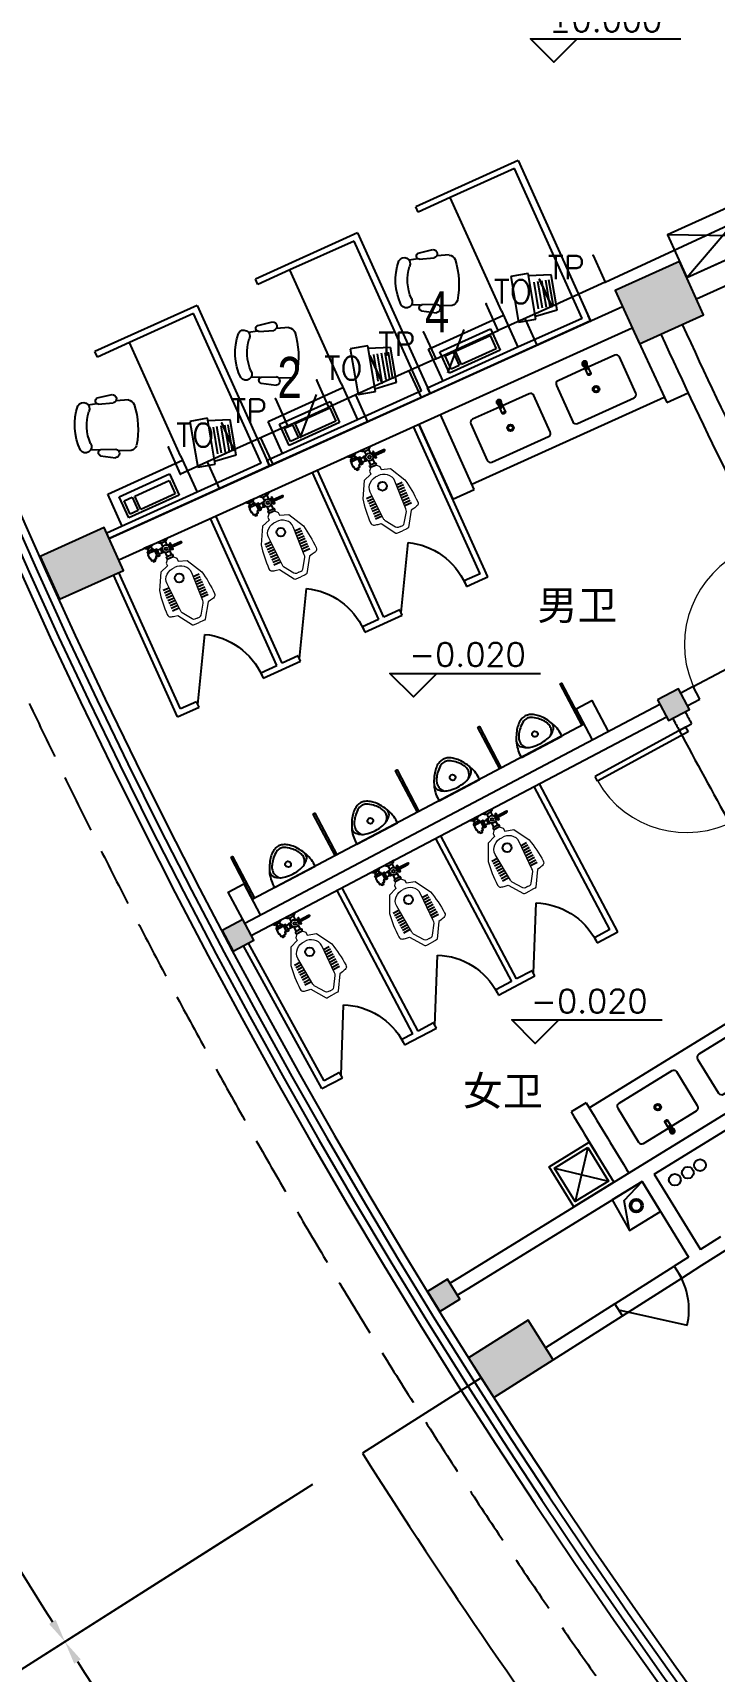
# Model space of a CAD drawing. Extents: x 13680 to 1640314, y -473492 to 65390.
# Drawn here: x 1301130 to 1306937, y -333585 to -319625 of the extents above; entities that cross this region are included whole.
import ezdxf
from ezdxf.enums import TextEntityAlignment as Align

# ---------------------------------------------------------------- set-up
doc = ezdxf.new("R2010")
doc.units = 0
doc.header["$LTSCALE"] = 1000
doc.header["$MEASUREMENT"] = 0
doc.linetypes.add('DASH', pattern=[0.35, 0.25, -0.1])
for name, color, linetype, lineweight in [('04071 FF-TXT', 3, 'Continuous', 25), ('74071 FF-SAN', 4, 'Continuous', 20), ('ACS_DLJ_QYG', 6, 'Continuous', 50)]:
    doc.layers.add(name, color=color, linetype=linetype, lineweight=lineweight)
for name, color, linetype in [('ACS-建筑底图', 1, 'Continuous'), ('AXIS', 1, 'Continuous'), ('COLUMN', 255, 'Continuous'), ('DIM-照明', 3, 'Continuous'), ('door', 2, 'Continuous'), ('EQUIP-通讯', 6, 'Continuous'), ('PUB_HATCH', 8, 'Continuous'), ('VPIPE-废水', 31, 'DASH'), ('VPIPE-污水', 2, 'DASH'), ('VPIPE-通气', 3, 'Continuous'), ('WALL', 255, 'Continuous'), ('WINDOW', 2, 'Continuous'), ('WIRE-照明', 120, 'Continuous'), ('卫生间洁具', 8, 'Continuous'), ('室外建筑', 8, 'Continuous'), ('装修家具', 8, 'Continuous')]:
    doc.layers.add(name, color=color, linetype=linetype)
doc.styles.add('_TCH_DIM_T3', font='SIMPLEX', dxfattribs={"width": 0.705882, "bigfont": 'GBCBIG'})
doc.styles.add('_TEL_DIM', font='SIMPLEX', dxfattribs={"width": 0.8, "height": 3.5, "bigfont": 'HZTXT'})
doc.styles.add('IN-C', font='')
doc.styles.add('IN-E', font='simplex.shx')
doc.styles.get("Standard").update_dxf_attribs({"font": 'haiwenrs.shx', "bigfont": 'hztxt.shx'})
doc.styles.get('IN-C').set_extended_font_data('SimSun')
doc.dimstyles.new('_TCH_ARROW&&100', dxfattribs={"dimtxt": 297.5, "dimasz": 200, "dimexe": 250, "dimexo": 300, "dimgap": 126.25, "dimtad": 1, "dimdec": 0, "dimzin": 0, "dimdsep": 46, "dimtxsty": '_TCH_DIM_T3', "dimcen": 0.09, "dimclrt": 7, "dimazin": 2, "dimtfac": 1, "dimtdec": 0, "dimtix": 1, "dimtmove": 2, "dimatfit": 3, "dimfxl": 1, "dimtolj": 1, "dimtzin": 0, "dimarcsym": 0})

# ---------------------------------------------------------------- blocks, each defined once
blk = doc.blocks.new('$DorLib2D$00000228')
at = {"color": 0}
blk.add_line((0.5, 0), (0, 0.866), dxfattribs=at)
blk.add_arc((0.5, 0), 1, 120, 180, dxfattribs=at)
blk = doc.blocks.new('A$C59BC2475')
at = {"layer": '卫生间洁具', "color": 8}
for p, q in [((15, 226), (50, 150)), ((42, 238), (76, 162))]:
    blk.add_line(p, q, dxfattribs=at)
for radius in [28.6, 19]:
    blk.add_circle((120, 29), radius, dxfattribs=at)
for centre, radius, start, end in [((22, 247), 21.9, 303.7888, 284.8126), ((22, 247), 11.7, 310.7142, 277.8871), ((22, 247), 10.2, 312.6958, 275.9055), ((23, 245), 2.73, 24.3007, 204.3007), ((298, 344), 295, 199.8088, 208.7925), ((-234, 104), 295, 19.8088, 28.7925), ((42, 203), 2.73, 204.3007, 24.3007)]:
    blk.add_arc(centre, radius, start, end, dxfattribs=at)
at = {"layer": '卫生间洁具', "color": 8, "extrusion": (-1.1128e-26, -1.18513e-26, -1)}
for centre in [(59, 165), (59, 164), (63, 156)]:
    blk.add_ellipse(centre, major_axis=(-13.3, -6), ratio=0.448066, start_param=3.141593, end_param=6.283185, dxfattribs=at)
blk = doc.blocks.new('A$C3ECB1412')
at = {"layer": '装修家具', "color": 8}
for p, q in [((0, 1500), (0, 0)), ((0, 1500), (0, 0)), ((1500, 1500), (0, 1500)), ((0, 1500), (50, 1500)), ((50, 1444), (50, 844)), ((50, 1444), (1450, 1444)), ((1450, 1444), (1450, 844)), ((1500, 1500), (1500, 544)), ((201, 1278), (496, 1355)), ((201, 1278), (227, 1087)), ((244, 1263), (466, 1322)), ((250, 1237), (473, 1295)), ((259, 1205), (482, 1263)), ((496, 1355), (567, 1176)), ((205, 1083), (588, 1184)), ((268, 1171), (491, 1229)), ((276, 1140), (499, 1199)), ((588, 1184), (626, 1037)), ((243, 937), (205, 1083)), ((626, 1037), (243, 937)), ((50, 844), (50, 0)), ((50, 844), (50, 0)), ((390, 844), (50, 844)), ((350, 144), (350, 844)), ((390, 844), (1450, 844)), ((1450, 844), (1450, 544)), ((90, 695), (90, 223)), ((289, 695), (90, 695)), ((115, 670), (115, 347)), ((239, 670), (115, 670)), ((239, 347), (239, 670)), ((289, 223), (289, 695)), ((1008, 635), (1043, 536)), ((605, 480), (646, 383)), ((1081, 386), (1038, 507)), ((1132, 400), (1108, 527)), ((1450, 544), (1500, 544)), ((115, 347), (239, 347)), ((239, 323), (115, 323)), ((115, 323), (115, 248)), ((239, 248), (239, 323)), ((671, 223), (604, 333)), ((719, 246), (669, 365)), ((1088, 377), (1108, 304)), ((50, 144), (350, 144)), ((90, 223), (289, 223)), ((115, 248), (239, 248)), ((719, 236), (753, 168)), ((0, 0), (50, 0))]:
    blk.add_line(p, q, dxfattribs=at)
for centre, radius, start, end in [((1036, -39), 708, 96.8246, 125.3087), ((950, 594), 70.3, 35.575, 88.634), ((675, 488), 70.3, 133.4994, 186.5584), ((1074, 512), 36.8, 24.5799, 187.0599), ((639, 344), 36.8, 35.0735, 197.5535), ((797, 582), 394, 270.7801, 311.3533), ((1098, 254), 51.9, 322.3317, 140.7492), ((1104, 401), 27.9, 213.3494, 358.8432), ((691, 242), 27.9, 223.2902, 8.784), ((795, 137), 51.9, 81.3842, 259.8017), ((800, 575), 489, 268.3277, 313.8056)]:
    blk.add_arc(centre, radius, start, end, dxfattribs=at)
blk = doc.blocks.new('A$C03587EE0')
at = {"layer": '装修家具', "color": 8}
for p, q in [((452, 493), (71, 487)), ((478, 538), (131, 533)), ((458, 49), (78, 44)), ((486, 5), (138, 0))]:
    blk.add_line(p, q, dxfattribs=at)
for centre, radius, start, end in [((750, 275), 750, 166.8568, 194.7308), ((72, 433), 54, 90.7938, 166.8568), ((750, 275), 660, 161.17, 200.4176), ((178, 511), 57.9, 164.7793, 203.647), ((131, 524), 9, 90.7938, 164.7793), ((452, 439), 54, 24.9428, 90.7938), ((478, 529), 9, 16.8083, 90.7938), ((432, 515), 57.9, 328.4736, 16.8083), ((81, 266), 464, 336.6448, 24.9428), ((77, 98), 54, 194.7308, 270.7938), ((185, 23), 57.9, 157.9406, 196.8083), ((138, 9), 9, 196.8083, 270.7938), ((457, 103), 54, 270.7938, 336.6448), ((485, 14), 9, 270.7938, 344.7793), ((438, 27), 57.9, 344.7793, 33.114)]:
    blk.add_arc(centre, radius, start, end, dxfattribs=at)
blk = doc.blocks.new('A$C40867F42')
at = {"layer": '装修家具', "color": 8}
blk.add_lwpolyline([(-40032, -14249), (-38832, -14249), (-38832, -11763), (-40032, -11763)], close=True, dxfattribs=at)
at = {"layer": '装修家具', "color": 8, "xscale": -1}
for p, rotation in [((-39173, -11164), 90.793803449409), ((-40630, -12003), 180.7938034227225), ((-40630, -12749), 180.7938034227225), ((-40630, -13495), 180.7938034227225)]:
    blk.add_blockref('A$C03587EE0', p, dxfattribs=dict(at, rotation=rotation))
at = {"layer": '装修家具', "color": 8}
for p, rotation in [((-38234, -12003), 179.2061965576802), ((-38233, -12749), 179.2061965576802), ((-38233, -13495), 179.2061965576802), ((-39173, -14847), 89.20619653099655)]:
    blk.add_blockref('A$C03587EE0', p, dxfattribs=dict(at, rotation=rotation))
blk = doc.blocks.new('A$C44F7551D')
at = {"layer": '装修家具', "color": 8}
for p, q in [((0, 400), (850, 0)), ((850, 400), (0, 0))]:
    blk.add_line(p, q, dxfattribs=at)
blk.add_lwpolyline([(0, 400), (0, 0), (850, 0), (850, 400)], close=True, dxfattribs=at)
blk = doc.blocks.new('A$C208920FE')
at = {"layer": '装修家具', "color": 8}
for name, p, rotation in [('A$C40867F42', (-22431, 32468), 109.3149641587555), ('A$C3ECB1412', (-1777, -360), 286.1999999422455), ('A$C3ECB1412', (-3218, -779), 286.1999999422455), ('A$C3ECB1412', (-4658, -1197), 286.1999999422455), ('A$C44F7551D', (6560, -3855), 204.2999755602116), ('A$C44F7551D', (5785, -4205), 204.2999755602116), ('A$C44F7551D', (5011, -4555), 204.2999755602116), ('A$C44F7551D', (4236, -4904), 204.2999755602116), ('A$C44F7551D', (3461, -5254), 204.2999755602116)]:
    blk.add_blockref(name, p, dxfattribs=dict(at, rotation=rotation))
at = {"layer": '装修家具', "color": 8, "xscale": -1, "rotation": 294.2999773232539}
for p in [(664, -6956), (-703, -7573), (-2070, -8191)]:
    blk.add_blockref('A$C3ECB1412', p, dxfattribs=at)
blk = doc.blocks.new('A$C2B4B4DE6')
at = {"layer": '卫生间洁具', "color": 8}
for points in [[(0, 400), (400, 400), (400, 0), (0, 0)], [(33, 367), (367, 367), (367, 33), (33, 33)]]:
    blk.add_lwpolyline(points, close=True, dxfattribs=at)
for points in [[(33, 367), (367, 33)], [(33, 33), (367, 367)]]:
    blk.add_lwpolyline(points, dxfattribs=at)
blk = doc.blocks.new('A$C6CAE1B6A')
at = {"color": 8}
for p, q in [((186, 387), (186, 325)), ((209, 387), (209, 326)), ((233, 387), (233, 327)), ((257, 387), (257, 328)), ((281, 387), (281, 329)), ((305, 387), (305, 330)), ((329, 387), (329, 331)), ((353, 387), (353, 332)), ((376, 387), (376, 333)), ((732, 361), (716, 361)), ((732, 338), (716, 338)), ((755, 366), (732, 366)), ((755, 331), (732, 331)), ((770, 391), (770, 311)), ((664, 240), (622, 240)), ((663, 201), (622, 201)), ((753, 240), (714, 240)), ((753, 201), (715, 201)), ((770, 268), (770, 172)), ((186, 53), (186, 115)), ((209, 53), (209, 114)), ((233, 53), (233, 113)), ((257, 53), (257, 112)), ((281, 53), (281, 111)), ((305, 53), (305, 110)), ((329, 53), (329, 109)), ((353, 53), (353, 108)), ((376, 53), (376, 107))]:
    blk.add_line(p, q, dxfattribs=at)
for points in [[(716, 374), (712, 374), (712, 378), (706, 378), (706, 382), (671, 382), (671, 376), (646, 376), (646, 363), (631, 363), (631, 344), (646, 344), (646, 329), (661, 329), (661, 324), (667, 324), (667, 313), (707, 313), (719, 321)], [(605, 247), (605, 193)], [(622, 193), (622, 247)], [(669, 245), (669, 263), (712, 263), (712, 243)], [(712, 197), (712, 178), (669, 178), (669, 195)], [(683, 167), (683, 83), (686, 80), (686, 76), (690, 76)], [(697, 167), (697, 83), (694, 80), (694, 76), (690, 76)]]:
    blk.add_lwpolyline(points, dxfattribs=at)
for points in [[(719, 313), (660, 313), (660, 293), (719, 293)], [(671, 293), (709, 293), (709, 263), (671, 263)], [(732, 379), (716, 379), (716, 321), (732, 321)], [(718, 178), (662, 178), (662, 167), (718, 167)]]:
    blk.add_lwpolyline(points, close=True, dxfattribs=at)
for centre, radius in [((416, 220), 37.7), ((689, 220), 32.4), ((689, 220), 12)]:
    blk.add_circle(centre, radius, dxfattribs=at)
for centre, radius, start, end in [((808, 351), 55, 133.5861, 226.4139), ((614, 239), 12, 43.7102, 136.2898), ((614, 201), 12, 223.7102, 316.2898), ((817, 220), 67.5, 135.0245, 224.9756)]:
    blk.add_arc(centre, radius, start, end, dxfattribs=at)
at = {"layer": '74071 FF-SAN', "color": 8}
for points in [[(605, 220), (605, 244), (578, 269), (551, 269), (526, 343), (387, 417, 0.052543), (173, 440, 0.132929), (154, 435, 0.161391), (145, 425, 0.043176), (139, 407, 0.005173), (135, 387), (130, 361), (5, 279, 0.19508), (0, 262), (0, 220)], [(41, 220), (41, 242, -0.210701), (52, 261), (136, 319, -0.078002), (159, 324), (413, 335, -0.245665), (487, 300, -0.196051), (513, 220, -0.196051)], [(605, 220), (605, 196), (578, 171), (551, 171), (526, 97), (387, 23, -0.052543), (173, 0, -0.132929), (154, 5, -0.161391), (145, 15, -0.043176), (139, 33, -0.005173), (135, 53), (130, 79), (5, 161, -0.19508), (0, 178), (0, 220)], [(41, 220), (41, 198, 0.210701), (52, 179), (136, 121, 0.078002), (159, 116), (413, 105, 0.245665), (487, 140, 0.196051), (513, 220, 0.196051)]]:
    blk.add_lwpolyline(points, format="xyb", dxfattribs=at)
blk = doc.blocks.new('A$C2BEA3424')
at = {"layer": '卫生间洁具', "color": 8}
for points in [[(46, 0), (389, 187, 0.056281), (357, 240, 0.051243), (311, 287, 0.047086), (253, 329, 0.038643), (200, 354, 0.050944), (157, 365, 0.073316), (111, 366, 0.092337), (75, 355, 0.092337), (46, 331, 0.073316), (22, 292, 0.050944), (8, 249, 0.038643), (1, 191, 0.047086), (3, 120, 0.051243), (19, 56, 0.056281)], [(147, 222, -0.999985), (171, 179, -0.999985)]]:
    blk.add_lwpolyline(points, format="xyb", close=True, dxfattribs=at)
for points in [[(2, 135, 0.078162), (12, 112, 0.158684), (36, 94, 0.087457), (89, 84, 0.073385), (138, 92, 0.051629), (203, 119), (203, 119, 0.051629), (262, 159, 0.073385), (295, 197, 0.087457), (316, 246, 0.158684), (313, 276, 0.078162), (299, 297)], [(295, 196, 0.099174), (299, 234, 0.110283), (288, 267, 0.092873), (261, 297, 0.05733), (232, 315, 0.037877), (184, 333, 0.072182), (122, 342, 0.124936), (87, 333), (87, 333, 0.124936), (60, 308, 0.072182), (34, 252, 0.037877), (23, 201, 0.05733), (22, 167, 0.092873), (34, 128, 0.110283), (55, 102, 0.099174), (89, 84)]]:
    blk.add_lwpolyline(points, format="xyb", dxfattribs=at)
blk = doc.blocks.new('*D107')
at = {"layer": 'AXIS', "color": 0, "lineweight": -2, "transparency": 16777216}
for p, q in [((1296674, -317566), (1294322, -318250)), ((1299451, -325093), (1297218, -326102))]:
    blk.add_line(p, q, dxfattribs=at)
blk.add_arc((1351219, -301719), 59000, 196.39422, 204.10568, dxfattribs=at)
at = {"layer": 'AXIS', "color": 0, "transparency": 16777216}
for points in [[(1294586, -318381), (1294650, -318363), (1294562, -318180)], [(1297395, -325803), (1297334, -325830), (1297446, -325999)]]:
    blk.add_solid(points, dxfattribs=at)
at = {"layer": 'Defpoints', "color": 0, "transparency": 16777216}
for p in [(1351219, -301719), (1296963, -317482), (1295400, -320831), (1299725, -324970)]:
    blk.add_point(p, dxfattribs=at)
at = {"layer": 'AXIS', "color": 7, "transparency": 16777216, "insert": (1296124, -322045), "char_height": 297.5, "attachment_point": 5, "rotation": 290.25, "style": '_TCH_DIM_T3'}
blk.add_mtext('\\A1;8.1°', dxfattribs=at)
blk = doc.blocks.new('*D108')
at = {"layer": 'AXIS', "color": 0, "lineweight": -2, "transparency": 16777216}
for p, q in [((1299451, -325093), (1297218, -326102)), ((1303261, -332154), (1301193, -333467))]:
    blk.add_line(p, q, dxfattribs=at)
blk.add_arc((1351219, -301719), 59000, 204.49413, 212.20578, dxfattribs=at)
at = {"layer": 'AXIS', "color": 0, "transparency": 16777216}
for points in [[(1297499, -326195), (1297559, -326167), (1297446, -325999)], [(1301325, -333146), (1301269, -333182), (1301404, -333333)]]:
    blk.add_solid(points, dxfattribs=at)
at = {"layer": 'Defpoints', "color": 0, "transparency": 16777216}
for p in [(1351219, -301719), (1299725, -324970), (1298650, -328505), (1303515, -331994)]:
    blk.add_point(p, dxfattribs=at)
at = {"layer": 'AXIS', "color": 7, "transparency": 16777216, "insert": (1299537, -329605), "char_height": 297.5, "attachment_point": 5, "rotation": 298.35, "style": '_TCH_DIM_T3'}
blk.add_mtext('\\A1;8.1°', dxfattribs=at)
blk = doc.blocks.new('*D109')
at = {"layer": 'AXIS', "color": 0, "lineweight": -2, "transparency": 16777216}
for p, q in [((1303261, -332154), (1301193, -333467)), ((1305531, -335465), (1303560, -336921))]:
    blk.add_line(p, q, dxfattribs=at)
blk.add_arc((1351219, -301719), 59000, 212.59422, 216.25576, dxfattribs=at)
at = {"layer": 'AXIS', "color": 0, "transparency": 16777216}
for points in [[(1301483, -333520), (1301539, -333484), (1301404, -333333)], [(1303669, -336592), (1303616, -336631), (1303761, -336773)]]:
    blk.add_solid(points, dxfattribs=at)
at = {"layer": 'Defpoints', "color": 0, "transparency": 16777216}
for p in [(1351219, -301719), (1303515, -331994), (1302162, -334498), (1305772, -335287)]:
    blk.add_point(p, dxfattribs=at)
at = {"layer": 'AXIS', "color": 7, "transparency": 16777216, "insert": (1302779, -334918), "char_height": 297.5, "attachment_point": 5, "rotation": 304.425, "style": '_TCH_DIM_T3'}
blk.add_mtext('\\A1;4.05°', dxfattribs=at)
blk = doc.blocks.new('*D110')
at = {"layer": 'AXIS', "color": 0, "lineweight": -2, "transparency": 16777216}
for p, q in [((1305531, -335465), (1303560, -336921)), ((1308029, -338609), (1306166, -340200))]:
    blk.add_line(p, q, dxfattribs=at)
blk.add_arc((1351219, -301719), 59000, 216.6442, 220.30694, dxfattribs=at)
at = {"layer": 'AXIS', "color": 0, "transparency": 16777216}
for points in [[(1303853, -336953), (1303907, -336913), (1303761, -336773)], [(1306252, -339864), (1306201, -339907), (1306356, -340038)]]:
    blk.add_solid(points, dxfattribs=at)
at = {"layer": 'Defpoints', "color": 0, "transparency": 16777216}
for p in [(1351219, -301719), (1305772, -335287), (1304600, -337881), (1308257, -338414)]:
    blk.add_point(p, dxfattribs=at)
at = {"layer": 'AXIS', "color": 7, "transparency": 16777216, "insert": (1305245, -338257), "char_height": 297.5, "attachment_point": 5, "rotation": 308.4756, "style": '_TCH_DIM_T3'}
blk.add_mtext('\\A1;4.05°', dxfattribs=at)
blk = doc.blocks.new('*D111')
at = {"layer": 'AXIS', "color": 0, "lineweight": -2, "transparency": 16777216}
for p, q in [((1308029, -338609), (1306166, -340200)), ((1310741, -341566), (1308995, -343285))]:
    blk.add_line(p, q, dxfattribs=at)
blk.add_arc((1351219, -301719), 59000, 220.69539, 224.35579, dxfattribs=at)
at = {"layer": 'AXIS', "color": 0, "transparency": 16777216}
for points in [[(1306461, -340211), (1306511, -340168), (1306356, -340038)], [(1309057, -342944), (1309010, -342990), (1309174, -343110)]]:
    blk.add_solid(points, dxfattribs=at)
at = {"layer": 'Defpoints', "color": 0, "transparency": 16777216}
for p in [(1351219, -301719), (1308257, -338414), (1307271, -341084), (1310955, -341356)]:
    blk.add_point(p, dxfattribs=at)
at = {"layer": 'AXIS', "color": 7, "transparency": 16777216, "insert": (1307940, -341413), "char_height": 297.5, "attachment_point": 5, "rotation": 312.5256, "style": '_TCH_DIM_T3'}
blk.add_mtext('\\A1;4.05°', dxfattribs=at)
blk = doc.blocks.new('*D118')
at = {"layer": 'AXIS', "color": 0, "lineweight": -2, "transparency": 16777216}
for p, q in [((1294419, -301719), (1291169, -301719)), ((1342334, -357820), (1341825, -361030))]:
    blk.add_line(p, q, dxfattribs=at)
blk.add_arc((1351219, -301719), 59800, 180.19165, 260.80826, dxfattribs=at)
at = {"layer": 'AXIS', "color": 0, "transparency": 16777216}
for points in [[(1291386, -301920), (1291453, -301919), (1291419, -301719)], [(1341672, -360719), (1341662, -360784), (1341864, -360783)]]:
    blk.add_solid(points, dxfattribs=at)
at = {"layer": 'Defpoints', "color": 0, "transparency": 16777216}
for p in [(1294719, -301719), (1351219, -301719), (1297937, -328868), (1342381, -357524)]:
    blk.add_point(p, dxfattribs=at)
at = {"layer": 'AXIS', "color": 7, "transparency": 16777216, "insert": (1305956, -340378), "char_height": 297.5, "attachment_point": 5, "rotation": 310.5, "style": '_TCH_DIM_T3'}
blk.add_mtext('\\A1;81°', dxfattribs=at)
blk = doc.blocks.new('$DorLib2D$00000114')
at = {"color": 0}
blk.add_line((0.5, 0), (-0.207, 0.707), dxfattribs=at)
blk.add_arc((0.5, 0), 1, 135, 180, dxfattribs=at)
blk = doc.blocks.new('$DorLib2D$00000001')
for p, q in [((0.45, 0.975), (0.5, 0.975)), ((0.45, 0), (0.45, 0.975)), ((0.5, 0), (0.5, 0.975)), ((0.5, 0), (0.45, 0))]:
    blk.add_line(p, q)
at = {"lineweight": 13}
blk.add_arc((0.475, 0), 0.975, 91.4693, 180, dxfattribs=at)
blk = doc.blocks.new('_FZH')
blk.add_lwpolyline([(-0.5, -0.5), (0.5, -0.5), (0.5, 0.5), (-0.5, 0.5)], close=True)
at = {"layer": 'PUB_HATCH'}
blk.add_solid([(-0.5, -0.5), (0.5, -0.5), (-0.5, 0.5), (0.5, 0.5)], dxfattribs=at)
blk = doc.blocks.new('bg')
blk.add_lwpolyline([(2, 2), (0, 0), (-2, 2), (10.82, 2)])
at = {"color": 7, "style": 'IN-E'}
blk.add_attdef('LEVEL', (2, 2.61), '', height=2, dxfattribs=at)
blk = doc.blocks.new('$equip$00001847')
for p, q in [((-0.5, 0.499), (-0.5, 0.999)), ((0.5, 0.999), (0.5, 0.499)), ((0.5, 0.499), (-0.5, 0.499)), ((0, 0.5), (0, 0))]:
    blk.add_line(p, q)
for p in [(-0.5, 0.999), (0.5, 0.999), (-0.5, 0.499), (0.5, 0.499), (0, 0)]:
    blk.add_point(p)
at = {"color": 7, "style": '_TEL_DIM'}
blk.add_attdef('$TEXT$', text='', height=0.4, dxfattribs=at).set_placement((0, 0.999), align=Align.MIDDLE_CENTER)
at = {"color": 7, "style": '_TEL_DIM', "flags": 1}
blk.add_attdef('A', text='', height=0.00002, dxfattribs=at).set_placement((0, 0), align=Align.MIDDLE_CENTER)
blk = doc.blocks.new('$TelecSys$00000095')
blk.add_line((0.4, 0.4), (-0.4, -0.4))
at = {"width": 0.8}
blk.add_attdef('N', text='', height=1, dxfattribs=at).set_placement((-0.017, 1.056), align=Align.MIDDLE)

msp = doc.modelspace()

# ---------------------------------------------------------------- linework, layer by layer
at = {"layer": 'ACS-建筑底图'}
msp.add_lwpolyline([(1306321.441, -329411.862), (1306065.923, -329569.058), (1306213.77, -329830.096), (1306478.534, -329667.213)], close=True, dxfattribs=at)
msp.add_lwpolyline([(1306213.77, -329830.096), (1306169.503, -329574.145), (1306321.441, -329411.862)], dxfattribs=at)
at = {"layer": 'ACS_DLJ_QYG'}
msp.add_circle((1306272.326, -329618.148), 50, dxfattribs=at)
at = {"layer": 'AXIS'}
msp.add_line((1303514.64, -331993.634), (1300137.329, -334136.941), dxfattribs=at)
at = {"layer": 'door'}
for p, q in [((1306757.26, -325195.301), (1307551.912, -324772.777)), ((1306089.554, -330454.824), (1306596.151, -330133.328)), ((1306153.854, -330556.143), (1306660.45, -330234.647))]:
    msp.add_line(p, q, dxfattribs=at)
msp.add_arc((1351219.921, -301719.681), 50560, 208.1467521, 209.1666668, dxfattribs=at)
at = {"layer": 'VPIPE-废水', "linetype": 'Continuous'}
msp.add_circle((1306815.579, -329272.661), 50, dxfattribs=at)
at = {"layer": 'VPIPE-污水', "linetype": 'Continuous'}
msp.add_circle((1306601.187, -329397.34), 50, dxfattribs=at)
at = {"layer": 'VPIPE-通气', "linetype": 'Continuous'}
msp.add_circle((1306711.855, -329336.906), 50, dxfattribs=at)
at = {"layer": 'WALL', "color": 0}
for p, q in [((1306702.393, -321710.222), (1311077.128, -319734.956)), ((1306784.693, -321892.505), (1311159.534, -319917.19)), ((1301780.796, -323932.358), (1306155.533, -321957.09)), ((1301863.096, -324114.64), (1306237.832, -322139.373)), ((1306237.823, -322139.353), (1306531.798, -322774.688)), ((1306531.798, -322774.688), (1306714.065, -322692.293)), ((1304891.227, -323515.434), (1304603.167, -322877.451)), ((1304420.887, -322959.754), (1304708.946, -323597.737)), ((1304708.946, -323597.737), (1304891.227, -323515.434)), ((1306757.26, -325195.301), (1306650.882, -325251.863)), ((1306813.596, -325301.255), (1306757.26, -325195.301)), ((1302936.026, -327211.022), (1306474.462, -325346.079)), ((1306707.033, -325357.915), (1306813.596, -325301.255)), ((1302992.178, -327317.074), (1306530.614, -325452.131)), ((1306639.034, -325570.426), (1306744.339, -325512.877)), ((1306309.666, -329278.215), (1307704.049, -328420.385)), ((1306423.648, -329348.983), (1307767.321, -328522.351)), ((1305846.818, -328741.102), (1305719.059, -328819.7)), ((1304769.543, -330225.706), (1306309.666, -329278.215)), ((1304832.421, -330327.913), (1306321.441, -329411.862)), ((1306321.441, -329411.862), (1306717.797, -330056.129)), ((1306423.648, -329348.983), (1306819.126, -329991.824)), ((1306989.051, -329883.986), (1306819.126, -329991.824)), ((1306832.054, -330125.745), (1307053.351, -329985.305)), ((1306717.797, -330056.129), (1306596.151, -330133.328)), ((1306596.151, -330133.328), (1306660.45, -330234.647)), ((1306660.45, -330234.647), (1306832.054, -330125.745)), ((1304684.37, -330278.104), (1304769.543, -330225.706)), ((1304747.249, -330380.311), (1304832.421, -330327.913)), ((1306089.554, -330454.824), (1305500.296, -330828.779)), ((1305564.595, -330930.098), (1306153.854, -330556.143)), ((1306153.854, -330556.143), (1306089.554, -330454.824))]:
    msp.add_line(p, q, dxfattribs=at)
for points in [[(1305899.601, -325649.061), (1305759.724, -325383.666), (1305892.421, -325313.728), (1306032.299, -325579.122)], [(1302936.026, -327211.022), (1302796.149, -326945.628), (1302928.846, -326875.689), (1303068.724, -327141.084)]]:
    msp.add_lwpolyline(points, dxfattribs=at)
for centre, radius, start, end in [((1351220.012, -301719.418), 49200.009, 204.5906662, 207.7837736), ((1351220.012, -301719.418), 49000.009, 204.5912616, 207.8292547), ((1351219.921, -301719.681), 50560, 208.0135348, 208.1467521), ((1351219.921, -301719.681), 50440, 208.013805, 208.1455389), ((1349686.813, -302662.855), 51010, 210.7463229, 211.5326129), ((1349559.053, -302741.453), 51010, 210.7463229, 211.5326129)]:
    msp.add_arc(centre, radius, start, end, dxfattribs=at)
at = {"layer": 'WINDOW'}
for radius, start, end in [(55000, 179.5833214, 261.4156146), (54933, 179.6526966, 261.3462394), (54867, 179.7212014, 261.2777346), (54800, 179.7909126, 261.2080234)]:
    msp.add_arc((1351220.004, -301719.42), radius, start, end, dxfattribs=at)
at = {"layer": 'WIRE-照明'}
msp.add_line((1306007.29, -321750.271), (1312473.286, -318739.718), dxfattribs=at)
at = {"layer": 'WIRE-照明', "linetype": 'Continuous'}
for p, q in [((1304563.501, -322402.165), (1305095.886, -322161.785)), ((1303299.904, -322972.701), (1303652.098, -322813.679))]:
    msp.add_line(p, q, dxfattribs=at)
at = {"layer": '卫生间洁具', "color": 9}
for p, q in [((1304870.659, -323469.86), (1306510.801, -322729.308)), ((1304941.322, -324233.895), (1304375.316, -322980.33)), ((1305007.468, -324258.889), (1304420.887, -322959.754)), ((1303509.483, -323371.268), (1304075.489, -324624.833)), ((1304121.059, -324604.258), (1303555.053, -323350.692)), ((1303209.574, -325015.809), (1302643.568, -323762.244)), ((1303255.144, -324995.233), (1302689.138, -323741.668)), ((1302364.316, -325452.317), (1301818.384, -324243.209)), ((1302389.31, -325386.171), (1301863.954, -324222.635)), ((1304941.322, -324233.895), (1304804.612, -324295.622)), ((1304825.187, -324341.192), (1304961.898, -324279.465)), ((1304961.898, -324279.465), (1305007.468, -324258.889)), ((1304961.898, -324279.465), (1304961.898, -324279.465)), ((1304804.612, -324295.622), (1304825.187, -324341.192)), ((1304257.77, -324542.531), (1304121.059, -324604.258)), ((1304278.345, -324588.101), (1304257.77, -324542.531)), ((1304075.489, -324624.833), (1303938.778, -324686.56)), ((1303938.778, -324686.56), (1303959.354, -324732.131)), ((1303959.354, -324732.131), (1304278.345, -324588.101)), ((1303093.439, -325123.106), (1303412.512, -324979.039)), ((1303391.936, -324933.469), (1303255.144, -324995.233)), ((1303412.512, -324979.039), (1303391.936, -324933.469)), ((1303072.863, -325077.536), (1303209.574, -325015.809)), ((1303072.863, -325077.536), (1303093.439, -325123.106)), ((1302364.316, -325452.317), (1302546.597, -325370.014)), ((1302526.021, -325324.444), (1302389.31, -325386.171)), ((1302546.597, -325370.014), (1302526.021, -325324.444)), ((1302364.316, -325452.317), (1302364.316, -325452.317)), ((1305829.663, -325516.364), (1302998.785, -327008.386)), ((1306048.047, -327265.066), (1305403.451, -326046.597)), ((1306115.624, -327285.882), (1305447.648, -326023.216)), ((1304562.876, -326489.233), (1305208.311, -327709.3)), ((1305252.508, -327685.92), (1304607.108, -326465.92)), ((1304368.496, -328153.576), (1303722.522, -326932.492)), ((1304412.692, -328130.196), (1303766.719, -326909.111)), ((1306048.047, -327265.066), (1305915.457, -327335.209)), ((1305915.457, -327335.209), (1305938.838, -327379.405)), ((1305938.838, -327379.405), (1306115.624, -327285.882)), ((1303592.246, -328620.791), (1302925.223, -327403.566)), ((1303612.416, -328553.555), (1302969.416, -327380.167)), ((1305385.098, -327615.777), (1305252.508, -327685.92)), ((1305408.478, -327659.974), (1305385.098, -327615.777)), ((1305208.311, -327709.3), (1305075.721, -327779.443)), ((1305099.102, -327823.639), (1305408.478, -327659.974)), ((1305075.721, -327779.443), (1305099.102, -327823.639)), ((1305872.403, -328784.066), (1307404.94, -327841.243)), ((1304368.496, -328153.576), (1304275.342, -328202.768)), ((1304298.723, -328246.964), (1304568.743, -328104.208)), ((1304545.362, -328060.011), (1304412.692, -328130.196)), ((1304568.743, -328104.208), (1304545.362, -328060.011)), ((1304275.342, -328202.768), (1304298.723, -328246.964)), ((1303592.246, -328620.791), (1303768.364, -328527.533)), ((1303744.983, -328483.336), (1303612.416, -328553.555)), ((1303768.364, -328527.533), (1303744.983, -328483.336))]:
    msp.add_line(p, q, dxfattribs=at)
for points in [[(1305834.738, -322485.941), (1305606.527, -322588.985, 0.414213562), (1305591.531, -322628.673), (1305731.449, -322938.549, 0.414213562), (1305771.137, -322953.545), (1306254.178, -322735.437, 0.414213562), (1306269.174, -322695.749), (1306129.256, -322385.873, 0.414213562), (1306089.568, -322370.877), (1305861.357, -322473.922)], [(1305105.619, -322815.161), (1304877.408, -322918.205, 0.414213562), (1304862.412, -322957.893), (1305002.33, -323267.768, 0.414213562), (1305042.018, -323282.765), (1305525.059, -323064.656, 0.414213562), (1305540.055, -323024.969), (1305400.137, -322715.093, 0.414213562), (1305360.449, -322700.097), (1305132.238, -322803.142)], [(1307253.09, -328521.711), (1307466.359, -328390.504, 0.414213562), (1307476.19, -328349.233), (1307298.032, -328059.648, 0.414213562), (1307256.76, -328049.816), (1306805.348, -328327.534, 0.414213562), (1306795.516, -328368.805), (1306973.675, -328658.39, 0.414213562), (1307014.947, -328668.222), (1307228.215, -328537.015)], [(1306571.714, -328940.908), (1306784.982, -328809.701, 0.414213562), (1306794.814, -328768.43), (1306616.655, -328478.845, 0.414213562), (1306575.384, -328469.013), (1306123.972, -328746.731, 0.414213562), (1306114.14, -328788.002), (1306292.299, -329077.587, 0.414213562), (1306333.57, -329087.419), (1306546.838, -328956.212)]]:
    msp.add_lwpolyline(points, format="xyb", dxfattribs=at)
for points in [[(1305810.081, -325527.172), (1305623.507, -325173.178), (1305636.534, -325166.312), (1305823.108, -325520.306)], [(1305108.996, -325896.681), (1304922.422, -325542.686), (1304935.449, -325535.821), (1305122.023, -325889.815)], [(1304407.912, -326266.19), (1304221.338, -325912.195), (1304234.365, -325905.329), (1304420.939, -326259.324)], [(1303706.827, -326635.699), (1303520.253, -326281.704), (1303533.28, -326274.838), (1303719.854, -326628.833)], [(1303005.743, -327005.207), (1302819.169, -326651.213), (1302832.196, -326644.347), (1303018.77, -326998.341)]]:
    msp.add_lwpolyline(points, dxfattribs=at)
at = {"layer": '室外建筑'}
msp.add_line((1304951.466, -331083.725), (1303938.287, -331726.739), dxfattribs=at)
at = {"layer": '室外建筑', "linetype": 'DASH', "ltscale": 2}
msp.add_arc((1351220.004, -301719.42), 55400, 179.1726169, 261.8263191, dxfattribs=at)
at = {"layer": '室外建筑'}
msp.add_arc((1351220.007, -301719.425), 56000, 212.4012279, 216.4512169, dxfattribs=at)

# ---------------------------------------------------------------- block references
at = {"color": 9, "rotation": 359.2367103465567}
for p in [(1305247.211, -325798.468), (1304546.126, -326167.977), (1303845.042, -326537.485), (1303143.957, -326906.994)]:
    msp.add_blockref('A$C2BEA3424', p, dxfattribs=at)
at = {"layer": '04071 FF-TXT', "color": 9}
ref = msp.add_blockref('bg', (1305569.808, -319876.321), dxfattribs=dict(at, xscale=100, yscale=100, zscale=100))
ref.add_attrib('LEVEL', '%%P0.000', (1305532.079, -319615.781), dxfattribs={"layer": '0', "color": 7, "height": 200, "style": 'IN-E'})
ref = msp.add_blockref('bg', (1304373.719, -325283.048), dxfattribs=dict(at, xscale=100, yscale=100, zscale=100))
ref.add_attrib('LEVEL', '-0.020', (1304335.99, -325022.508), dxfattribs={"layer": '0', "color": 7, "height": 200, "style": 'IN-E'})
ref = msp.add_blockref('bg', (1305411.911, -328235.808), dxfattribs=dict(at, xscale=100, yscale=100, zscale=100))
ref.add_attrib('LEVEL', '-0.020', (1305374.182, -327975.269), dxfattribs={"layer": '0', "color": 7, "height": 200, "style": 'IN-E'})
at = {"layer": 'COLUMN'}
for p, xscale, yscale, zscale, rotation in [((1306469.727, -321923.944), 599.9999999999629, 500, 499.9999999999919, 24.29893605634125), ((1301548.109, -324146.031), 600.0000000000588, 399.9999999999127, 399.9999999999046, 24.29893605636151), ((1305204.132, -330921.981), 399.9999999999688, 600.0000000000873, 600.0000000000781, 302.39999994225)]:
    msp.add_blockref('_FZH', p, dxfattribs=dict(at, xscale=xscale, yscale=yscale, zscale=zscale, rotation=rotation))
at = {"layer": 'COLUMN', "linetype": 'ByBlock'}
for p, xscale, yscale, zscale, rotation in [((1306589.849, -325350.3), 199.9999999999731, 199.9999999999731, 199.9999999999731, 297.8999999656256), ((1302878.116, -327315.356), 200.0000000000223, 200.0000000000223, 200.0000000000223, 297.9002074245775), ((1304630.637, -330381.606), 199.999999999992, 199.999999999992, 199.999999999992, 301.6001937882947)]:
    msp.add_blockref('_FZH', p, dxfattribs=dict(at, xscale=xscale, yscale=yscale, zscale=zscale, rotation=rotation))
at = {"layer": 'DIM-照明'}
ref = msp.add_blockref('$TelecSys$00000095', (1304733.16, -322336.852), dxfattribs=dict(at, xscale=350, yscale=350, zscale=350, rotation=24.29997785830866))
ref.add_attrib('N', '4', dxfattribs={"layer": '0', "color": 7, "height": 350, "width": 0.8}).set_placement((1304575.571, -322002.648), align=Align.MIDDLE)
ref = msp.add_blockref('$TelecSys$00000095', (1303476.001, -322893.19), dxfattribs=dict(at, xscale=350, yscale=350, zscale=350, rotation=24.2999799748868))
ref.add_attrib('N', '2', dxfattribs={"layer": '0', "color": 7, "height": 350, "width": 0.8}).set_placement((1303318.412, -322558.986), align=Align.MIDDLE)
at = {"layer": 'door', "zscale": 120}
for name, p, xscale, yscale, rotation in [('$DorLib2D$00000001', (1307182.754, -325037.016), 899.9999999999532, 899.9999999999532, 28.00000275393129), ('$DorLib2D$00000001', (1306907.489, -325936.531), 900.0000000000128, 900.0000000000128, 118.6567094265391), ('$DorLib2D$00000114', (1306375.002, -330344.736), 599.9999999999641, 599.9999999999641, 212.3999999422724)]:
    msp.add_blockref(name, p, dxfattribs=dict(at, xscale=xscale, yscale=yscale, rotation=rotation))
at = {"layer": 'EQUIP-通讯'}
ref = msp.add_blockref('$equip$00001847', (1305882.112, -322080.545), dxfattribs=dict(at, xscale=500, yscale=500, zscale=500, rotation=24.29997665449262))
ref.add_attrib('$TEXT$', 'TP', dxfattribs={"layer": '0', "color": 7, "height": 200, "style": '_TEL_DIM'}).set_placement((1305676.56, -321625.298), align=Align.MIDDLE_CENTER)
ref = msp.add_blockref('$equip$00001847', (1305426.41, -322286.302), dxfattribs=dict(at, xscale=500, yscale=500, zscale=500, rotation=24.29997665449262))
ref.add_attrib('$TEXT$', 'TO', dxfattribs={"layer": '0', "color": 7, "height": 200, "style": '_TEL_DIM'}).set_placement((1305220.859, -321831.055), align=Align.MIDDLE_CENTER)
ref = msp.add_blockref('$equip$00001847', (1304438.323, -322732.439), dxfattribs=dict(at, xscale=500, yscale=500, zscale=500, rotation=24.29997665449262))
ref.add_attrib('$TEXT$', 'TP', dxfattribs={"layer": '0', "color": 7, "height": 200, "style": '_TEL_DIM'}).set_placement((1304232.772, -322277.193), align=Align.MIDDLE_CENTER)
ref = msp.add_blockref('$equip$00001847', (1303982.621, -322938.196), dxfattribs=dict(at, xscale=500, yscale=500, zscale=500, rotation=24.29997665449262))
ref.add_attrib('$TEXT$', 'TO', dxfattribs={"layer": '0', "color": 7, "height": 200, "style": '_TEL_DIM'}).set_placement((1303777.07, -322482.95), align=Align.MIDDLE_CENTER)
ref = msp.add_blockref('$equip$00001847', (1303174.726, -323302.975), dxfattribs=dict(at, xscale=500, yscale=500, zscale=500, rotation=24.29997665449262))
ref.add_attrib('$TEXT$', 'TP', dxfattribs={"layer": '0', "color": 7, "height": 200, "style": '_TEL_DIM'}).set_placement((1302969.175, -322847.728), align=Align.MIDDLE_CENTER)
ref = msp.add_blockref('$equip$00001847', (1302719.024, -323508.732), dxfattribs=dict(at, xscale=500, yscale=500, zscale=500, rotation=24.29997665449263))
ref.add_attrib('$TEXT$', 'TO', dxfattribs={"layer": '0', "color": 7, "height": 200, "style": '_TEL_DIM'}).set_placement((1302513.473, -323053.485), align=Align.MIDDLE_CENTER)
at = {"layer": '卫生间洁具', "color": 9}
for p in [(1305809.895, -322690.782), (1305080.776, -323020.002)]:
    msp.add_blockref('A$C59BC2475', p, dxfattribs=at)
for name, p, rotation in [('A$C6CAE1B6A', (1304480.343, -323778.297), 114.1001880279093), ('A$C6CAE1B6A', (1303614.51, -324169.235), 114.1001880279093), ('A$C6CAE1B6A', (1302748.594, -324560.211), 114.1001880279093), ('A$C6CAE1B6A', (1305560.594, -326833.093), 117.8797223631451), ('A$C6CAE1B6A', (1304720.019, -327275.729), 117.8797223631451), ('A$C6CAE1B6A', (1303878.304, -327719.749), 117.8797223631451), ('A$C59BC2475', (1306570.328, -328734.57), 187.3000226344192), ('A$C2B4B4DE6', (1305530.772, -329287.761), 301.5999999654147)]:
    msp.add_blockref(name, p, dxfattribs=dict(at, rotation=rotation))
at = {"layer": '卫生间洁具', "color": 9, "yscale": 600, "zscale": 50}
for p, xscale, rotation in [((1304541.479, -324441.861), -599.9999999999723, 24.29997653109818), ((1303675.645, -324832.8), -599.9999999999723, 24.29997653109818), ((1302809.73, -325223.775), -599.9999999999841, 24.29997653110074), ((1305661.968, -327497.591), -599.999999999994, 27.87957279987568), ((1304822.232, -327941.825), -599.9999999999803, 27.8795727998732), ((1304021.89, -328365.22), -599.9999999999669, 27.87957279987072)]:
    msp.add_blockref('$DorLib2D$00000228', p, dxfattribs=dict(at, xscale=xscale, rotation=rotation))
at = {"layer": '装修家具'}
msp.add_blockref('A$C208920FE', (1303851.243, -315741.654), dxfattribs=at)

# ---------------------------------------------------------------- texts
at = {"color": 9, "style": 'IN-C'}
for s, p in [('男卫', (1305429.958, -324626.639)), ('女卫', (1304794.718, -328766.311))]:
    msp.add_text(s, height=250, dxfattribs=at).set_placement(p)

# ---------------------------------------------------------------- dimensions: what is measured, and where the dimension line sits
at = {"layer": 'AXIS'}
for base, p1, p2, picture, middle in [((1297936.967, -328868.031), (1294719.168, -301719.443), (1342380.508, -357523.794), '*D118', (1305955.972, -340377.779)), ((1295400.122, -320830.518), (1296962.575, -317482.418), (1299724.846, -324969.898), '*D107', (1296123.866, -322045.1)), ((1298649.755, -328504.803), (1299724.846, -324969.898), (1303514.64, -331993.634), '*D108', (1299537.429, -329605.32)), ((1302162.457, -334498.058), (1303514.64, -331993.634), (1305771.932, -335287.243), '*D109', (1302778.853, -334918.238)), ((1304600.258, -337881.241), (1305771.932, -335287.243), (1308256.977, -338414.108), '*D110', (1305244.922, -338256.994)), ((1307270.955, -341083.802), (1308256.977, -338414.108), (1310955.1, -341355.954), '*D111', (1307940.279, -341412.787))]:
    dim = msp.add_angular_dim_3p(base=base, center=(1351219.168, -301719.42), p1=p1, p2=p2, dimstyle='_TCH_ARROW&&100', dxfattribs=at)
    dim.commit()
    dim.dimension.update_dxf_attribs({"geometry": picture, "text_midpoint": middle})

doc.saveas('drawing.dxf')
